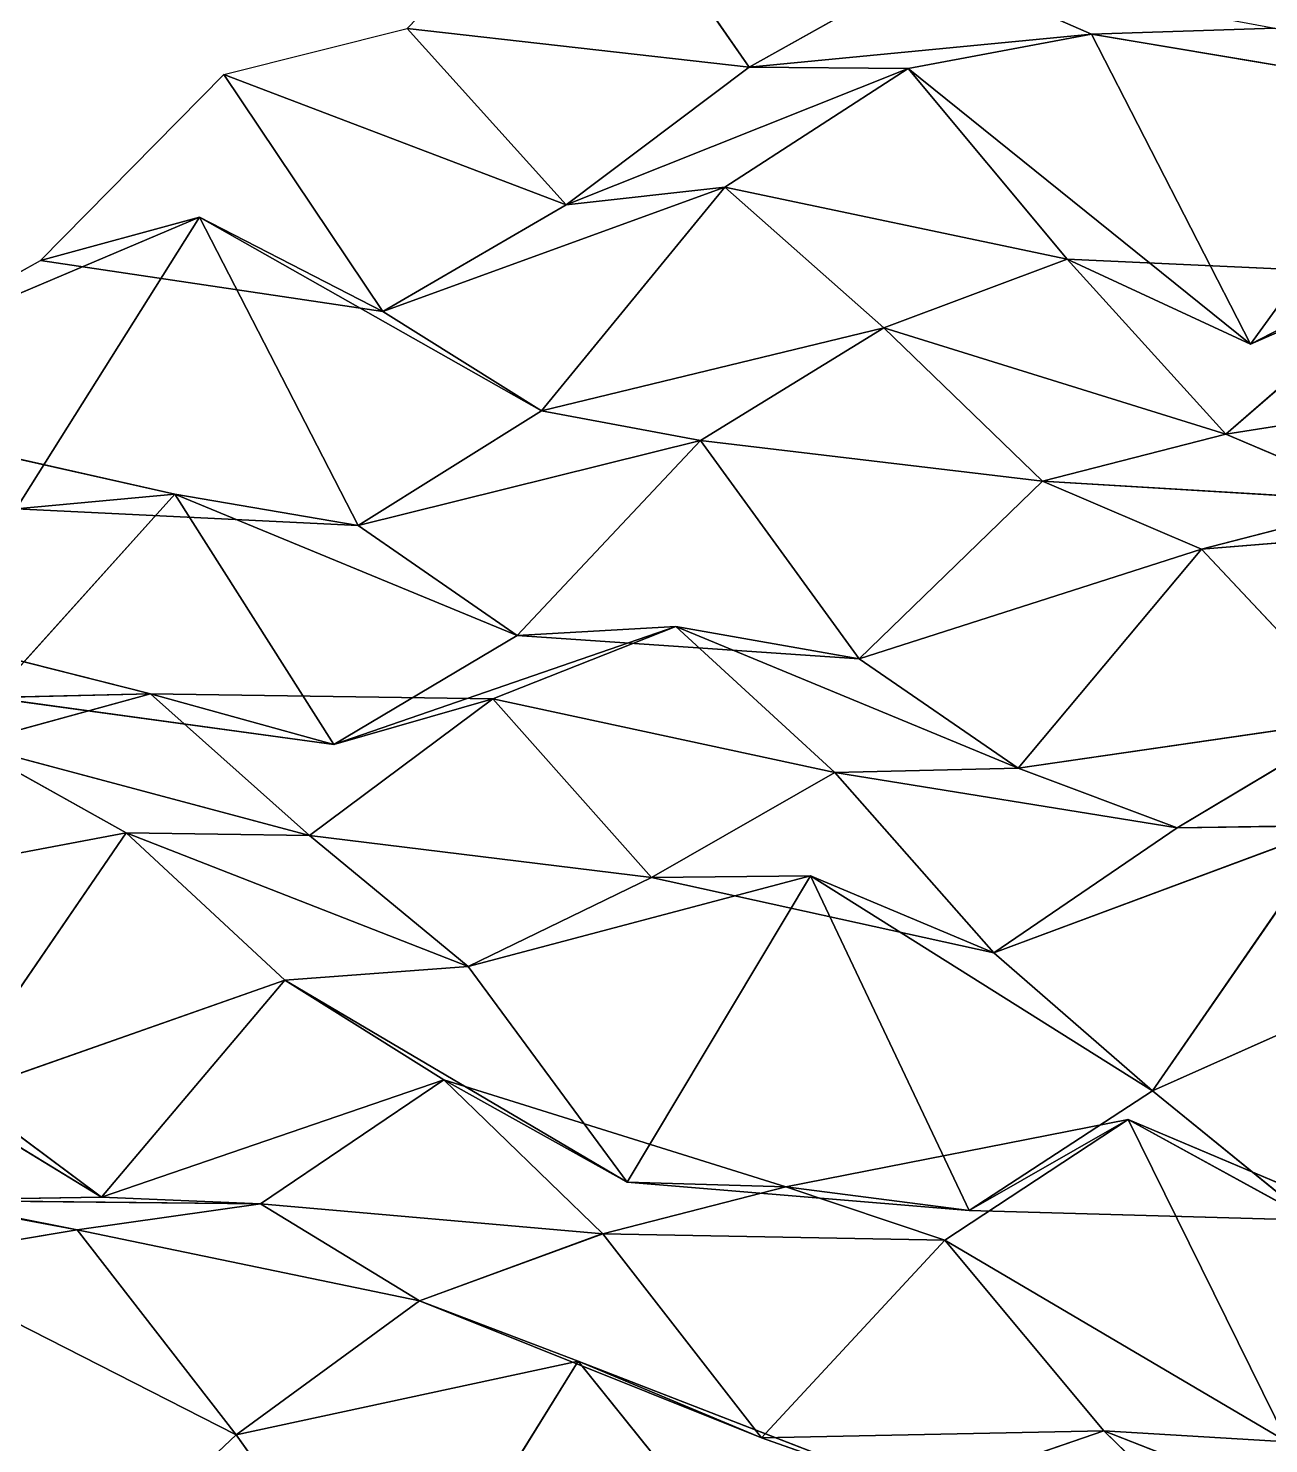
# Model space of a CAD drawing. Header units: metres. Extents: x -3703 to 431, y -1555 to 134.
# Drawn here: x -1798.7 to -1707.9, y -778.8 to -675.2 of the extents above; entities that cross this region are included whole.
import ezdxf

# ---------------------------------------------------------------- set-up
doc = ezdxf.new("R2010")
doc.units = ezdxf.units.M

msp = doc.modelspace()

# ---------------------------------------------------------------- linework, layer by layer
for p, q in [((-1770.966, -675.1953, -3936.6794), (-1757.5496, -661.35486, -3912.2788)), ((-1757.5496, -661.35486, -3912.2788), (-1745.922, -678.02795, -3948.8772)), ((-1745.922, -678.02795, -3948.8772), (-1757.5496, -661.35486, -3912.2788)), ((-1732.5056, -670.51636, -3923.0615), (-1745.922, -678.02795, -3948.8772)), ((-1745.922, -678.02795, -3948.8772), (-1732.5056, -670.51636, -3923.0615)), ((-1732.5056, -670.51636, -3923.0615), (-1720.878, -675.6282, -3962.245)), ((-1720.878, -675.6282, -3962.245), (-1732.5056, -670.51636, -3923.0615)), ((-1784.3823, -678.5647, -3963.4216), (-1770.966, -675.1953, -3936.6794)), ((-1745.922, -678.02795, -3948.8772), (-1770.966, -675.1953, -3936.6794)), ((-1770.966, -675.1953, -3936.6794), (-1759.3384, -688.1061, -3974.1194)), ((-1759.3384, -688.1061, -3974.1194), (-1770.966, -675.1953, -3936.6794)), ((-1770.966, -675.1953, -3936.6794), (-1745.922, -678.02795, -3948.8772)), ((-1707.4617, -675.1869, -3934.8484), (-1720.878, -675.6282, -3962.245)), ((-1720.878, -675.6282, -3962.245), (-1707.4617, -675.1869, -3934.8484)), ((-1720.878, -675.6282, -3962.245), (-1745.922, -678.02795, -3948.8772)), ((-1745.922, -678.02795, -3948.8772), (-1720.878, -675.6282, -3962.245)), ((-1720.878, -675.6282, -3962.245), (-1734.2944, -678.14294, -3989.1782)), ((-1734.2944, -678.14294, -3989.1782), (-1720.878, -675.6282, -3962.245)), ((-1695.8341, -679.818, -3974.1394), (-1720.878, -675.6282, -3962.245)), ((-1720.878, -675.6282, -3962.245), (-1709.2505, -698.30566, -3997.501)), ((-1709.2505, -698.30566, -3997.501), (-1720.878, -675.6282, -3962.245)), ((-1720.878, -675.6282, -3962.245), (-1695.8341, -679.818, -3974.1394)), ((-1745.922, -678.02795, -3948.8772), (-1759.3384, -688.1061, -3974.1194)), ((-1759.3384, -688.1061, -3974.1194), (-1745.922, -678.02795, -3948.8772)), ((-1734.2944, -678.14294, -3989.1782), (-1759.3384, -688.1061, -3974.1194)), ((-1759.3384, -688.1061, -3974.1194), (-1734.2944, -678.14294, -3989.1782)), ((-1734.2944, -678.14294, -3989.1782), (-1747.7108, -686.8115, -4014.7354)), ((-1747.7108, -686.8115, -4014.7354), (-1734.2944, -678.14294, -3989.1782)), ((-1745.922, -678.02795, -3948.8772), (-1734.2944, -678.14294, -3989.1782)), ((-1734.2944, -678.14294, -3989.1782), (-1745.922, -678.02795, -3948.8772)), ((-1709.2505, -698.30566, -3997.501), (-1734.2944, -678.14294, -3989.1782)), ((-1734.2944, -678.14294, -3989.1782), (-1722.6669, -692.09436, -4026.3853)), ((-1722.6669, -692.09436, -4026.3853), (-1734.2944, -678.14294, -3989.1782)), ((-1734.2944, -678.14294, -3989.1782), (-1709.2505, -698.30566, -3997.501)), ((-1797.7987, -692.18384, -3987.8716), (-1784.3823, -678.5647, -3963.4216)), ((-1759.3384, -688.1061, -3974.1194), (-1784.3823, -678.5647, -3963.4216)), ((-1784.3823, -678.5647, -3963.4216), (-1772.7548, -695.9065, -3999.8704)), ((-1772.7548, -695.9065, -3999.8704), (-1784.3823, -678.5647, -3963.4216)), ((-1784.3823, -678.5647, -3963.4216), (-1759.3384, -688.1061, -3974.1194)), ((-1695.8341, -679.818, -3974.1394), (-1709.2505, -698.30566, -3997.501)), ((-1709.2505, -698.30566, -3997.501), (-1695.8341, -679.818, -3974.1394)), ((-1684.2064, -685.40845, -4013.216), (-1709.2505, -698.30566, -3997.501)), ((-1709.2505, -698.30566, -3997.501), (-1684.2064, -685.40845, -4013.216)), ((-1747.7108, -686.8115, -4014.7354), (-1772.7548, -695.9065, -3999.8704)), ((-1772.7548, -695.9065, -3999.8704), (-1747.7108, -686.8115, -4014.7354)), ((-1747.7108, -686.8115, -4014.7354), (-1761.1272, -703.1925, -4038.5676)), ((-1761.1272, -703.1925, -4038.5676), (-1747.7108, -686.8115, -4014.7354)), ((-1759.3384, -688.1061, -3974.1194), (-1747.7108, -686.8115, -4014.7354)), ((-1747.7108, -686.8115, -4014.7354), (-1759.3384, -688.1061, -3974.1194)), ((-1722.6669, -692.09436, -4026.3853), (-1747.7108, -686.8115, -4014.7354)), ((-1747.7108, -686.8115, -4014.7354), (-1736.0833, -697.1138, -4052.7583)), ((-1736.0833, -697.1138, -4052.7583), (-1747.7108, -686.8115, -4014.7354)), ((-1747.7108, -686.8115, -4014.7354), (-1722.6669, -692.09436, -4026.3853)), ((-1759.3384, -688.1061, -3974.1194), (-1772.7548, -695.9065, -3999.8704)), ((-1772.7548, -695.9065, -3999.8704), (-1759.3384, -688.1061, -3974.1194)), ((-1786.1711, -689.0189, -4028.9058), (-1811.2151, -699.6251, -4013.703)), ((-1811.2151, -699.6251, -4013.703), (-1786.1711, -689.0189, -4028.9058)), ((-1786.1711, -689.0189, -4028.9058), (-1799.5876, -710.348, -4051.632)), ((-1799.5876, -710.348, -4051.632), (-1786.1711, -689.0189, -4028.9058)), ((-1797.7987, -692.18384, -3987.8716), (-1786.1711, -689.0189, -4028.9058)), ((-1786.1711, -689.0189, -4028.9058), (-1797.7987, -692.18384, -3987.8716)), ((-1772.7548, -695.9065, -3999.8704), (-1786.1711, -689.0189, -4028.9058)), ((-1761.1272, -703.1925, -4038.5676), (-1786.1711, -689.0189, -4028.9058)), ((-1786.1711, -689.0189, -4028.9058), (-1772.7548, -695.9065, -3999.8704)), ((-1786.1711, -689.0189, -4028.9058), (-1774.5437, -711.5731, -4064.1895)), ((-1774.5437, -711.5731, -4064.1895), (-1786.1711, -689.0189, -4028.9058)), ((-1786.1711, -689.0189, -4028.9058), (-1761.1272, -703.1925, -4038.5676)), ((-1811.2151, -699.6251, -4013.703), (-1797.7987, -692.18384, -3987.8716)), ((-1772.7548, -695.9065, -3999.8704), (-1797.7987, -692.18384, -3987.8716)), ((-1797.7987, -692.18384, -3987.8716), (-1772.7548, -695.9065, -3999.8704)), ((-1722.6669, -692.09436, -4026.3853), (-1736.0833, -697.1138, -4052.7583)), ((-1736.0833, -697.1138, -4052.7583), (-1722.6669, -692.09436, -4026.3853)), ((-1709.2505, -698.30566, -3997.501), (-1722.6669, -692.09436, -4026.3853)), ((-1697.6228, -693.2207, -4038.9646), (-1722.6669, -692.09436, -4026.3853)), ((-1722.6669, -692.09436, -4026.3853), (-1709.2505, -698.30566, -3997.501)), ((-1722.6669, -692.09436, -4026.3853), (-1711.0392, -704.8944, -4063.8496)), ((-1711.0392, -704.8944, -4063.8496), (-1722.6669, -692.09436, -4026.3853)), ((-1722.6669, -692.09436, -4026.3853), (-1697.6228, -693.2207, -4038.9646)), ((-1697.6228, -693.2207, -4038.9646), (-1711.0392, -704.8944, -4063.8496)), ((-1711.0392, -704.8944, -4063.8496), (-1697.6228, -693.2207, -4038.9646)), ((-1709.2505, -698.30566, -3997.501), (-1697.6228, -693.2207, -4038.9646)), ((-1697.6228, -693.2207, -4038.9646), (-1709.2505, -698.30566, -3997.501)), ((-1772.7548, -695.9065, -3999.8704), (-1761.1272, -703.1925, -4038.5676)), ((-1761.1272, -703.1925, -4038.5676), (-1772.7548, -695.9065, -3999.8704)), ((-1736.0833, -697.1138, -4052.7583), (-1761.1272, -703.1925, -4038.5676)), ((-1761.1272, -703.1925, -4038.5676), (-1736.0833, -697.1138, -4052.7583)), ((-1736.0833, -697.1138, -4052.7583), (-1749.4998, -705.35315, -4078.4114)), ((-1749.4998, -705.35315, -4078.4114), (-1736.0833, -697.1138, -4052.7583)), ((-1711.0392, -704.8944, -4063.8496), (-1736.0833, -697.1138, -4052.7583)), ((-1736.0833, -697.1138, -4052.7583), (-1724.4557, -708.3218, -4090.5789)), ((-1724.4557, -708.3218, -4090.5789), (-1736.0833, -697.1138, -4052.7583)), ((-1736.0833, -697.1138, -4052.7583), (-1711.0392, -704.8944, -4063.8496)), ((-1685.9952, -700.94165, -4077.5647), (-1711.0392, -704.8944, -4063.8496)), ((-1711.0392, -704.8944, -4063.8496), (-1685.9952, -700.94165, -4077.5647)), ((-1761.1272, -703.1925, -4038.5676), (-1774.5437, -711.5731, -4064.1895)), ((-1774.5437, -711.5731, -4064.1895), (-1761.1272, -703.1925, -4038.5676)), ((-1761.1272, -703.1925, -4038.5676), (-1749.4998, -705.35315, -4078.4114)), ((-1749.4998, -705.35315, -4078.4114), (-1761.1272, -703.1925, -4038.5676)), ((-1787.9601, -709.2782, -4092.198), (-1813.004, -703.65967, -4080.623)), ((-1813.004, -703.65967, -4080.623), (-1787.9601, -709.2782, -4092.198)), ((-1711.0392, -704.8944, -4063.8496), (-1724.4557, -708.3218, -4090.5789)), ((-1724.4557, -708.3218, -4090.5789), (-1711.0392, -704.8944, -4063.8496)), ((-1711.0392, -704.8944, -4063.8496), (-1699.4117, -709.8346, -4103.072)), ((-1699.4117, -709.8346, -4103.072), (-1711.0392, -704.8944, -4063.8496)), ((-1749.4998, -705.35315, -4078.4114), (-1774.5437, -711.5731, -4064.1895)), ((-1774.5437, -711.5731, -4064.1895), (-1749.4998, -705.35315, -4078.4114)), ((-1749.4998, -705.35315, -4078.4114), (-1762.9161, -719.6105, -4102.7188)), ((-1762.9161, -719.6105, -4102.7188), (-1749.4998, -705.35315, -4078.4114)), ((-1724.4557, -708.3218, -4090.5789), (-1749.4998, -705.35315, -4078.4114)), ((-1749.4998, -705.35315, -4078.4114), (-1737.8721, -721.3235, -4115.167)), ((-1737.8721, -721.3235, -4115.167), (-1749.4998, -705.35315, -4078.4114)), ((-1749.4998, -705.35315, -4078.4114), (-1724.4557, -708.3218, -4090.5789)), ((-1724.4557, -708.3218, -4090.5789), (-1737.8721, -721.3235, -4115.167)), ((-1737.8721, -721.3235, -4115.167), (-1724.4557, -708.3218, -4090.5789)), ((-1699.4117, -709.8346, -4103.072), (-1724.4557, -708.3218, -4090.5789)), ((-1724.4557, -708.3218, -4090.5789), (-1712.8281, -713.30396, -4129.791)), ((-1712.8281, -713.30396, -4129.791), (-1724.4557, -708.3218, -4090.5789)), ((-1724.4557, -708.3218, -4090.5789), (-1699.4117, -709.8346, -4103.072)), ((-1787.9601, -709.2782, -4092.198), (-1801.3765, -724.1682, -4116.364)), ((-1801.3765, -724.1682, -4116.364), (-1787.9601, -709.2782, -4092.198)), ((-1799.5876, -710.348, -4051.632), (-1787.9601, -709.2782, -4092.198)), ((-1787.9601, -709.2782, -4092.198), (-1799.5876, -710.348, -4051.632)), ((-1774.5437, -711.5731, -4064.1895), (-1787.9601, -709.2782, -4092.198)), ((-1762.9161, -719.6105, -4102.7188), (-1787.9601, -709.2782, -4092.198)), ((-1787.9601, -709.2782, -4092.198), (-1774.5437, -711.5731, -4064.1895)), ((-1787.9601, -709.2782, -4092.198), (-1776.3325, -727.60034, -4128.4277)), ((-1776.3325, -727.60034, -4128.4277), (-1787.9601, -709.2782, -4092.198)), ((-1787.9601, -709.2782, -4092.198), (-1762.9161, -719.6105, -4102.7188)), ((-1774.5437, -711.5731, -4064.1895), (-1799.5876, -710.348, -4051.632)), ((-1799.5876, -710.348, -4051.632), (-1774.5437, -711.5731, -4064.1895)), ((-1699.4117, -709.8346, -4103.072), (-1712.8281, -713.30396, -4129.791)), ((-1712.8281, -713.30396, -4129.791), (-1699.4117, -709.8346, -4103.072)), ((-1687.7842, -711.2667, -4143.078), (-1712.8281, -713.30396, -4129.791)), ((-1712.8281, -713.30396, -4129.791), (-1687.7842, -711.2667, -4143.078)), ((-1774.5437, -711.5731, -4064.1895), (-1762.9161, -719.6105, -4102.7188)), ((-1762.9161, -719.6105, -4102.7188), (-1774.5437, -711.5731, -4064.1895)), ((-1712.8281, -713.30396, -4129.791), (-1737.8721, -721.3235, -4115.167)), ((-1737.8721, -721.3235, -4115.167), (-1712.8281, -713.30396, -4129.791)), ((-1712.8281, -713.30396, -4129.791), (-1726.2445, -729.33655, -4153.7017)), ((-1726.2445, -729.33655, -4153.7017), (-1712.8281, -713.30396, -4129.791)), ((-1712.8281, -713.30396, -4129.791), (-1701.2006, -725.6892, -4167.3486)), ((-1701.2006, -725.6892, -4167.3486), (-1712.8281, -713.30396, -4129.791)), ((-1789.7489, -723.88745, -4156.753), (-1814.7928, -717.54553, -4145.34)), ((-1814.7928, -717.54553, -4145.34), (-1789.7489, -723.88745, -4156.753)), ((-1751.2885, -718.9591, -4143.191), (-1776.3325, -727.60034, -4128.4277)), ((-1776.3325, -727.60034, -4128.4277), (-1751.2885, -718.9591, -4143.191)), ((-1762.9161, -719.6105, -4102.7188), (-1776.3325, -727.60034, -4128.4277)), ((-1776.3325, -727.60034, -4128.4277), (-1762.9161, -719.6105, -4102.7188)), ((-1751.2885, -718.9591, -4143.191), (-1764.7048, -724.25073, -4169.503)), ((-1764.7048, -724.25073, -4169.503), (-1751.2885, -718.9591, -4143.191)), ((-1762.9161, -719.6105, -4102.7188), (-1751.2885, -718.9591, -4143.191)), ((-1751.2885, -718.9591, -4143.191), (-1762.9161, -719.6105, -4102.7188)), ((-1737.8721, -721.3235, -4115.167), (-1762.9161, -719.6105, -4102.7188)), ((-1762.9161, -719.6105, -4102.7188), (-1737.8721, -721.3235, -4115.167)), ((-1737.8721, -721.3235, -4115.167), (-1751.2885, -718.9591, -4143.191)), ((-1726.2445, -729.33655, -4153.7017), (-1751.2885, -718.9591, -4143.191)), ((-1751.2885, -718.9591, -4143.191), (-1737.8721, -721.3235, -4115.167)), ((-1751.2885, -718.9591, -4143.191), (-1739.6609, -729.63403, -4181.1304)), ((-1739.6609, -729.63403, -4181.1304), (-1751.2885, -718.9591, -4143.191)), ((-1751.2885, -718.9591, -4143.191), (-1726.2445, -729.33655, -4153.7017)), ((-1737.8721, -721.3235, -4115.167), (-1726.2445, -729.33655, -4153.7017)), ((-1726.2445, -729.33655, -4153.7017), (-1737.8721, -721.3235, -4115.167)), ((-1789.7489, -723.88745, -4156.753), (-1803.1653, -727.57385, -4183.4243)), ((-1803.1653, -727.57385, -4183.4243), (-1789.7489, -723.88745, -4156.753)), ((-1801.3765, -724.1682, -4116.364), (-1789.7489, -723.88745, -4156.753)), ((-1789.7489, -723.88745, -4156.753), (-1801.3765, -724.1682, -4116.364)), ((-1776.3325, -727.60034, -4128.4277), (-1789.7489, -723.88745, -4156.753)), ((-1764.7048, -724.25073, -4169.503), (-1789.7489, -723.88745, -4156.753)), ((-1789.7489, -723.88745, -4156.753), (-1776.3325, -727.60034, -4128.4277)), ((-1789.7489, -723.88745, -4156.753), (-1778.1212, -734.2511, -4194.7627)), ((-1778.1212, -734.2511, -4194.7627), (-1789.7489, -723.88745, -4156.753)), ((-1789.7489, -723.88745, -4156.753), (-1764.7048, -724.25073, -4169.503)), ((-1776.3325, -727.60034, -4128.4277), (-1801.3765, -724.1682, -4116.364)), ((-1801.3765, -724.1682, -4116.364), (-1776.3325, -727.60034, -4128.4277)), ((-1764.7048, -724.25073, -4169.503), (-1778.1212, -734.2511, -4194.7627)), ((-1778.1212, -734.2511, -4194.7627), (-1764.7048, -724.25073, -4169.503)), ((-1776.3325, -727.60034, -4128.4277), (-1764.7048, -724.25073, -4169.503)), ((-1764.7048, -724.25073, -4169.503), (-1776.3325, -727.60034, -4128.4277)), ((-1739.6609, -729.63403, -4181.1304), (-1764.7048, -724.25073, -4169.503)), ((-1764.7048, -724.25073, -4169.503), (-1753.0773, -737.3252, -4206.9062)), ((-1753.0773, -737.3252, -4206.9062), (-1764.7048, -724.25073, -4169.503)), ((-1764.7048, -724.25073, -4169.503), (-1739.6609, -729.63403, -4181.1304)), ((-1701.2006, -725.6892, -4167.3486), (-1726.2445, -729.33655, -4153.7017)), ((-1726.2445, -729.33655, -4153.7017), (-1701.2006, -725.6892, -4167.3486)), ((-1701.2006, -725.6892, -4167.3486), (-1714.617, -733.6825, -4193.0566)), ((-1714.617, -733.6825, -4193.0566), (-1701.2006, -725.6892, -4167.3486)), ((-1778.1212, -734.2511, -4194.7627), (-1803.1653, -727.57385, -4183.4243)), ((-1803.1653, -727.57385, -4183.4243), (-1791.5377, -734.0469, -4222.3037)), ((-1791.5377, -734.0469, -4222.3037), (-1803.1653, -727.57385, -4183.4243)), ((-1803.1653, -727.57385, -4183.4243), (-1778.1212, -734.2511, -4194.7627)), ((-1739.6609, -729.63403, -4181.1304), (-1753.0773, -737.3252, -4206.9062)), ((-1753.0773, -737.3252, -4206.9062), (-1739.6609, -729.63403, -4181.1304)), ((-1726.2445, -729.33655, -4153.7017), (-1739.6609, -729.63403, -4181.1304)), ((-1739.6609, -729.63403, -4181.1304), (-1726.2445, -729.33655, -4153.7017)), ((-1714.617, -733.6825, -4193.0566), (-1739.6609, -729.63403, -4181.1304)), ((-1739.6609, -729.63403, -4181.1304), (-1728.0333, -742.8463, -4218.503)), ((-1728.0333, -742.8463, -4218.503), (-1739.6609, -729.63403, -4181.1304)), ((-1739.6609, -729.63403, -4181.1304), (-1714.617, -733.6825, -4193.0566)), ((-1726.2445, -729.33655, -4153.7017), (-1714.617, -733.6825, -4193.0566)), ((-1714.617, -733.6825, -4193.0566), (-1726.2445, -729.33655, -4153.7017)), ((-1791.5377, -734.0469, -4222.3037), (-1816.5818, -738.7864, -4208.4126)), ((-1816.5818, -738.7864, -4208.4126), (-1791.5377, -734.0469, -4222.3037)), ((-1791.5377, -734.0469, -4222.3037), (-1804.9541, -753.63745, -4245.4185)), ((-1804.9541, -753.63745, -4245.4185), (-1791.5377, -734.0469, -4222.3037)), ((-1778.1212, -734.2511, -4194.7627), (-1791.5377, -734.0469, -4222.3037)), ((-1766.4938, -743.84607, -4232.944), (-1791.5377, -734.0469, -4222.3037)), ((-1791.5377, -734.0469, -4222.3037), (-1778.1212, -734.2511, -4194.7627)), ((-1791.5377, -734.0469, -4222.3037), (-1779.9102, -744.84595, -4260.216)), ((-1779.9102, -744.84595, -4260.216), (-1791.5377, -734.0469, -4222.3037)), ((-1791.5377, -734.0469, -4222.3037), (-1766.4938, -743.84607, -4232.944)), ((-1753.0773, -737.3252, -4206.9062), (-1778.1212, -734.2511, -4194.7627)), ((-1778.1212, -734.2511, -4194.7627), (-1766.4938, -743.84607, -4232.944)), ((-1766.4938, -743.84607, -4232.944), (-1778.1212, -734.2511, -4194.7627)), ((-1778.1212, -734.2511, -4194.7627), (-1753.0773, -737.3252, -4206.9062)), ((-1702.9894, -733.5265, -4233.4185), (-1728.0333, -742.8463, -4218.503)), ((-1728.0333, -742.8463, -4218.503), (-1702.9894, -733.5265, -4233.4185)), ((-1714.617, -733.6825, -4193.0566), (-1728.0333, -742.8463, -4218.503)), ((-1728.0333, -742.8463, -4218.503), (-1714.617, -733.6825, -4193.0566)), ((-1702.9894, -733.5265, -4233.4185), (-1716.4059, -752.93713, -4256.573)), ((-1716.4059, -752.93713, -4256.573), (-1702.9894, -733.5265, -4233.4185)), ((-1689.573, -733.31006, -4205.971), (-1714.617, -733.6825, -4193.0566)), ((-1714.617, -733.6825, -4193.0566), (-1689.573, -733.31006, -4205.971)), ((-1714.617, -733.6825, -4193.0566), (-1702.9894, -733.5265, -4233.4185)), ((-1702.9894, -733.5265, -4233.4185), (-1714.617, -733.6825, -4193.0566)), ((-1741.4498, -737.2009, -4247.2607), (-1766.4938, -743.84607, -4232.944)), ((-1766.4938, -743.84607, -4232.944), (-1741.4498, -737.2009, -4247.2607)), ((-1753.0773, -737.3252, -4206.9062), (-1766.4938, -743.84607, -4232.944)), ((-1766.4938, -743.84607, -4232.944), (-1753.0773, -737.3252, -4206.9062)), ((-1741.4498, -737.2009, -4247.2607), (-1754.8662, -759.6135, -4269.7446)), ((-1754.8662, -759.6135, -4269.7446), (-1741.4498, -737.2009, -4247.2607)), ((-1753.0773, -737.3252, -4206.9062), (-1741.4498, -737.2009, -4247.2607)), ((-1741.4498, -737.2009, -4247.2607), (-1753.0773, -737.3252, -4206.9062)), ((-1728.0333, -742.8463, -4218.503), (-1753.0773, -737.3252, -4206.9062)), ((-1753.0773, -737.3252, -4206.9062), (-1728.0333, -742.8463, -4218.503)), ((-1728.0333, -742.8463, -4218.503), (-1741.4498, -737.2009, -4247.2607)), ((-1716.4059, -752.93713, -4256.573), (-1741.4498, -737.2009, -4247.2607)), ((-1741.4498, -737.2009, -4247.2607), (-1728.0333, -742.8463, -4218.503)), ((-1741.4498, -737.2009, -4247.2607), (-1729.8223, -761.68274, -4282.1133)), ((-1729.8223, -761.68274, -4282.1133), (-1741.4498, -737.2009, -4247.2607)), ((-1741.4498, -737.2009, -4247.2607), (-1716.4059, -752.93713, -4256.573)), ((-1793.3265, -760.7073, -4284.164), (-1818.3705, -742.0873, -4275.4966)), ((-1818.3705, -742.0873, -4275.4966), (-1793.3265, -760.7073, -4284.164)), ((-1691.3619, -741.77515, -4271.9004), (-1716.4059, -752.93713, -4256.573)), ((-1716.4059, -752.93713, -4256.573), (-1691.3619, -741.77515, -4271.9004)), ((-1728.0333, -742.8463, -4218.503), (-1716.4059, -752.93713, -4256.573)), ((-1716.4059, -752.93713, -4256.573), (-1728.0333, -742.8463, -4218.503)), ((-1766.4938, -743.84607, -4232.944), (-1779.9102, -744.84595, -4260.216)), ((-1779.9102, -744.84595, -4260.216), (-1766.4938, -743.84607, -4232.944)), ((-1766.4938, -743.84607, -4232.944), (-1754.8662, -759.6135, -4269.7446)), ((-1754.8662, -759.6135, -4269.7446), (-1766.4938, -743.84607, -4232.944)), ((-1779.9102, -744.84595, -4260.216), (-1804.9541, -753.63745, -4245.4185)), ((-1804.9541, -753.63745, -4245.4185), (-1779.9102, -744.84595, -4260.216)), ((-1779.9102, -744.84595, -4260.216), (-1793.3265, -760.7073, -4284.164)), ((-1793.3265, -760.7073, -4284.164), (-1779.9102, -744.84595, -4260.216)), ((-1754.8662, -759.6135, -4269.7446), (-1779.9102, -744.84595, -4260.216)), ((-1779.9102, -744.84595, -4260.216), (-1768.2826, -752.135, -4298.912)), ((-1768.2826, -752.135, -4298.912), (-1779.9102, -744.84595, -4260.216)), ((-1779.9102, -744.84595, -4260.216), (-1754.8662, -759.6135, -4269.7446)), ((-1768.2826, -752.135, -4298.912), (-1793.3265, -760.7073, -4284.164)), ((-1793.3265, -760.7073, -4284.164), (-1768.2826, -752.135, -4298.912)), ((-1768.2826, -752.135, -4298.912), (-1781.699, -761.21216, -4324.3784)), ((-1781.699, -761.21216, -4324.3784), (-1768.2826, -752.135, -4298.912)), ((-1754.8662, -759.6135, -4269.7446), (-1768.2826, -752.135, -4298.912)), ((-1743.2386, -759.9668, -4309.992), (-1768.2826, -752.135, -4298.912)), ((-1768.2826, -752.135, -4298.912), (-1754.8662, -759.6135, -4269.7446)), ((-1768.2826, -752.135, -4298.912), (-1756.655, -763.3883, -4336.7227)), ((-1756.655, -763.3883, -4336.7227), (-1768.2826, -752.135, -4298.912)), ((-1768.2826, -752.135, -4298.912), (-1743.2386, -759.9668, -4309.992)), ((-1804.9541, -753.63745, -4245.4185), (-1793.3265, -760.7073, -4284.164)), ((-1793.3265, -760.7073, -4284.164), (-1804.9541, -753.63745, -4245.4185)), ((-1716.4059, -752.93713, -4256.573), (-1729.8223, -761.68274, -4282.1133)), ((-1729.8223, -761.68274, -4282.1133), (-1716.4059, -752.93713, -4256.573)), ((-1716.4059, -752.93713, -4256.573), (-1704.7783, -762.3888, -4294.7866)), ((-1704.7783, -762.3888, -4294.7866), (-1716.4059, -752.93713, -4256.573)), ((-1718.1947, -755.0465, -4323.924), (-1743.2386, -759.9668, -4309.992)), ((-1743.2386, -759.9668, -4309.992), (-1718.1947, -755.0465, -4323.924)), ((-1718.1947, -755.0465, -4323.924), (-1731.6111, -763.86536, -4349.4473)), ((-1731.6111, -763.86536, -4349.4473), (-1718.1947, -755.0465, -4323.924)), ((-1729.8223, -761.68274, -4282.1133), (-1718.1947, -755.0465, -4323.924)), ((-1718.1947, -755.0465, -4323.924), (-1729.8223, -761.68274, -4282.1133)), ((-1704.7783, -762.3888, -4294.7866), (-1718.1947, -755.0465, -4323.924)), ((-1693.1508, -765.6221, -4334.39), (-1718.1947, -755.0465, -4323.924)), ((-1718.1947, -755.0465, -4323.924), (-1704.7783, -762.3888, -4294.7866)), ((-1718.1947, -755.0465, -4323.924), (-1706.5671, -778.6272, -4358.9775)), ((-1706.5671, -778.6272, -4358.9775), (-1718.1947, -755.0465, -4323.924)), ((-1718.1947, -755.0465, -4323.924), (-1693.1508, -765.6221, -4334.39)), ((-1795.1155, -763.1172, -4351.4478), (-1820.1594, -758.1256, -4339.7324)), ((-1820.1594, -758.1256, -4339.7324), (-1795.1155, -763.1172, -4351.4478)), ((-1743.2386, -759.9668, -4309.992), (-1756.655, -763.3883, -4336.7227)), ((-1756.655, -763.3883, -4336.7227), (-1743.2386, -759.9668, -4309.992)), ((-1729.8223, -761.68274, -4282.1133), (-1754.8662, -759.6135, -4269.7446)), ((-1754.8662, -759.6135, -4269.7446), (-1743.2386, -759.9668, -4309.992)), ((-1743.2386, -759.9668, -4309.992), (-1754.8662, -759.6135, -4269.7446)), ((-1754.8662, -759.6135, -4269.7446), (-1729.8223, -761.68274, -4282.1133)), ((-1729.8223, -761.68274, -4282.1133), (-1743.2386, -759.9668, -4309.992)), ((-1743.2386, -759.9668, -4309.992), (-1729.8223, -761.68274, -4282.1133)), ((-1743.2386, -759.9668, -4309.992), (-1731.6111, -763.86536, -4349.4473)), ((-1731.6111, -763.86536, -4349.4473), (-1743.2386, -759.9668, -4309.992)), ((-1793.3265, -760.7073, -4284.164), (-1806.7429, -760.93555, -4311.609)), ((-1806.7429, -760.93555, -4311.609), (-1793.3265, -760.7073, -4284.164)), ((-1781.699, -761.21216, -4324.3784), (-1806.7429, -760.93555, -4311.609)), ((-1806.7429, -760.93555, -4311.609), (-1795.1155, -763.1172, -4351.4478)), ((-1795.1155, -763.1172, -4351.4478), (-1806.7429, -760.93555, -4311.609)), ((-1806.7429, -760.93555, -4311.609), (-1781.699, -761.21216, -4324.3784)), ((-1793.3265, -760.7073, -4284.164), (-1781.699, -761.21216, -4324.3784)), ((-1781.699, -761.21216, -4324.3784), (-1793.3265, -760.7073, -4284.164)), ((-1781.699, -761.21216, -4324.3784), (-1795.1155, -763.1172, -4351.4478)), ((-1795.1155, -763.1172, -4351.4478), (-1781.699, -761.21216, -4324.3784)), ((-1756.655, -763.3883, -4336.7227), (-1781.699, -761.21216, -4324.3784)), ((-1781.699, -761.21216, -4324.3784), (-1770.0715, -768.30383, -4363.119)), ((-1770.0715, -768.30383, -4363.119), (-1781.699, -761.21216, -4324.3784)), ((-1781.699, -761.21216, -4324.3784), (-1756.655, -763.3883, -4336.7227)), ((-1704.7783, -762.3888, -4294.7866), (-1729.8223, -761.68274, -4282.1133)), ((-1729.8223, -761.68274, -4282.1133), (-1704.7783, -762.3888, -4294.7866)), ((-1795.1155, -763.1172, -4351.4478), (-1808.5317, -765.35315, -4378.443)), ((-1808.5317, -765.35315, -4378.443), (-1795.1155, -763.1172, -4351.4478)), ((-1770.0715, -768.30383, -4363.119), (-1795.1155, -763.1172, -4351.4478)), ((-1795.1155, -763.1172, -4351.4478), (-1783.4878, -778.1094, -4388.422)), ((-1783.4878, -778.1094, -4388.422), (-1795.1155, -763.1172, -4351.4478)), ((-1795.1155, -763.1172, -4351.4478), (-1770.0715, -768.30383, -4363.119)), ((-1756.655, -763.3883, -4336.7227), (-1770.0715, -768.30383, -4363.119)), ((-1770.0715, -768.30383, -4363.119), (-1756.655, -763.3883, -4336.7227)), ((-1731.6111, -763.86536, -4349.4473), (-1756.655, -763.3883, -4336.7227)), ((-1756.655, -763.3883, -4336.7227), (-1745.0276, -778.33435, -4373.7075)), ((-1745.0276, -778.33435, -4373.7075), (-1756.655, -763.3883, -4336.7227)), ((-1756.655, -763.3883, -4336.7227), (-1731.6111, -763.86536, -4349.4473)), ((-1731.6111, -763.86536, -4349.4473), (-1745.0276, -778.33435, -4373.7075)), ((-1745.0276, -778.33435, -4373.7075), (-1731.6111, -763.86536, -4349.4473)), ((-1706.5671, -778.6272, -4358.9775), (-1731.6111, -763.86536, -4349.4473)), ((-1731.6111, -763.86536, -4349.4473), (-1719.9836, -777.82385, -4386.653)), ((-1719.9836, -777.82385, -4386.653), (-1731.6111, -763.86536, -4349.4473)), ((-1731.6111, -763.86536, -4349.4473), (-1706.5671, -778.6272, -4358.9775)), ((-1783.4878, -778.1094, -4388.422), (-1808.5317, -765.35315, -4378.443)), ((-1808.5317, -765.35315, -4378.443), (-1783.4878, -778.1094, -4388.422)), ((-1770.0715, -768.30383, -4363.119), (-1783.4878, -778.1094, -4388.422)), ((-1783.4878, -778.1094, -4388.422), (-1770.0715, -768.30383, -4363.119)), ((-1745.0276, -778.33435, -4373.7075), (-1770.0715, -768.30383, -4363.119)), ((-1770.0715, -768.30383, -4363.119), (-1758.4438, -772.7156, -4402.459)), ((-1758.4438, -772.7156, -4402.459), (-1770.0715, -768.30383, -4363.119)), ((-1770.0715, -768.30383, -4363.119), (-1745.0276, -778.33435, -4373.7075)), ((-1758.4438, -772.7156, -4402.459), (-1783.4878, -778.1094, -4388.422)), ((-1783.4878, -778.1094, -4388.422), (-1758.4438, -772.7156, -4402.459)), ((-1758.4438, -772.7156, -4402.459), (-1771.8604, -794.3236, -4425.123)), ((-1771.8604, -794.3236, -4425.123), (-1758.4438, -772.7156, -4402.459)), ((-1745.0276, -778.33435, -4373.7075), (-1758.4438, -772.7156, -4402.459)), ((-1733.3999, -782.41736, -4413.1206), (-1758.4438, -772.7156, -4402.459)), ((-1758.4438, -772.7156, -4402.459), (-1745.0276, -778.33435, -4373.7075)), ((-1758.4438, -772.7156, -4402.459), (-1746.8164, -787.1897, -4439.5493)), ((-1746.8164, -787.1897, -4439.5493), (-1758.4438, -772.7156, -4402.459)), ((-1758.4438, -772.7156, -4402.459), (-1733.3999, -782.41736, -4413.1206)), ((-1783.4878, -778.1094, -4388.422), (-1796.9043, -790.7959, -4413.0806)), ((-1796.9043, -790.7959, -4413.0806), (-1783.4878, -778.1094, -4388.422)), ((-1783.4878, -778.1094, -4388.422), (-1771.8604, -794.3236, -4425.123)), ((-1771.8604, -794.3236, -4425.123), (-1783.4878, -778.1094, -4388.422)), ((-1719.9836, -777.82385, -4386.653), (-1745.0276, -778.33435, -4373.7075)), ((-1745.0276, -778.33435, -4373.7075), (-1719.9836, -777.82385, -4386.653)), ((-1745.0276, -778.33435, -4373.7075), (-1733.3999, -782.41736, -4413.1206)), ((-1733.3999, -782.41736, -4413.1206), (-1745.0276, -778.33435, -4373.7075)), ((-1719.9836, -777.82385, -4386.653), (-1733.3999, -782.41736, -4413.1206)), ((-1733.3999, -782.41736, -4413.1206), (-1719.9836, -777.82385, -4386.653)), ((-1706.5671, -778.6272, -4358.9775), (-1719.9836, -777.82385, -4386.653)), ((-1694.9397, -787.58374, -4397.302), (-1719.9836, -777.82385, -4386.653)), ((-1719.9836, -777.82385, -4386.653), (-1706.5671, -778.6272, -4358.9775)), ((-1719.9836, -777.82385, -4386.653), (-1708.356, -789.0781, -4424.4624)), ((-1708.356, -789.0781, -4424.4624), (-1719.9836, -777.82385, -4386.653)), ((-1719.9836, -777.82385, -4386.653), (-1694.9397, -787.58374, -4397.302))]:
    msp.add_line(p, q)
for points in [[(-1757.5496, -661.35486, -3912.2788), (-1745.922, -678.02795, -3948.8772), (-1770.966, -675.1953, -3936.6794), (-1770.9658, -675.1952, -3936.6794)], [(-1745.922, -678.02795, -3948.8772), (-1757.5496, -661.35486, -3912.2788), (-1732.5056, -670.51636, -3923.0615), (-1732.5055, -670.51624, -3923.0615)], [(-1732.5056, -670.51636, -3923.0615), (-1720.878, -675.6282, -3962.245), (-1745.922, -678.02795, -3948.8772), (-1745.9219, -678.02783, -3948.8772)], [(-1720.878, -675.6282, -3962.245), (-1732.5056, -670.51636, -3923.0615), (-1707.4617, -675.1869, -3934.8484), (-1707.4615, -675.18677, -3934.8484)], [(-1770.966, -675.1953, -3936.6794), (-1759.3384, -688.1061, -3974.1194), (-1784.3823, -678.5647, -3963.4216), (-1784.3822, -678.5646, -3963.4216)], [(-1759.3384, -688.1061, -3974.1194), (-1770.966, -675.1953, -3936.6794), (-1745.922, -678.02795, -3948.8772), (-1745.9219, -678.02783, -3948.8772)], [(-1707.4617, -675.1869, -3934.8484), (-1695.8341, -679.818, -3974.1394), (-1720.878, -675.6282, -3962.245), (-1720.8779, -675.62805, -3962.245)], [(-1734.2944, -678.14294, -3989.1782), (-1745.922, -678.02795, -3948.8772), (-1720.878, -675.6282, -3962.245), (-1720.8779, -675.62805, -3962.245)], [(-1720.878, -675.6282, -3962.245), (-1709.2505, -698.30566, -3997.501), (-1734.2944, -678.14294, -3989.1782), (-1734.2943, -678.1428, -3989.1782)], [(-1709.2505, -698.30566, -3997.501), (-1720.878, -675.6282, -3962.245), (-1695.8341, -679.818, -3974.1394), (-1695.834, -679.8179, -3974.1394)], [(-1745.922, -678.02795, -3948.8772), (-1734.2944, -678.14294, -3989.1782), (-1759.3384, -688.1061, -3974.1194), (-1759.3383, -688.10596, -3974.1194)], [(-1747.7108, -686.8115, -4014.7354), (-1759.3384, -688.1061, -3974.1194), (-1734.2944, -678.14294, -3989.1782), (-1734.2943, -678.1428, -3989.1782)], [(-1734.2944, -678.14294, -3989.1782), (-1722.6669, -692.09436, -4026.3853), (-1747.7108, -686.8115, -4014.7354), (-1747.7107, -686.8114, -4014.7354)], [(-1722.6669, -692.09436, -4026.3853), (-1734.2944, -678.14294, -3989.1782), (-1709.2505, -698.30566, -3997.501), (-1709.2504, -698.30554, -3997.501)], [(-1784.3823, -678.5647, -3963.4216), (-1772.7548, -695.9065, -3999.8704), (-1797.7987, -692.18384, -3987.8716), (-1797.7986, -692.1837, -3987.8716)], [(-1772.7548, -695.9065, -3999.8704), (-1784.3823, -678.5647, -3963.4216), (-1759.3384, -688.1061, -3974.1194), (-1759.3383, -688.10596, -3974.1194)], [(-1695.8341, -679.818, -3974.1394), (-1684.2064, -685.40845, -4013.216), (-1709.2505, -698.30566, -3997.501), (-1709.2504, -698.30554, -3997.501)], [(-1697.6228, -693.2207, -4038.9646), (-1709.2505, -698.30566, -3997.501), (-1684.2064, -685.40845, -4013.216), (-1684.2063, -685.4083, -4013.216)], [(-1761.1272, -703.1925, -4038.5676), (-1772.7548, -695.9065, -3999.8704), (-1747.7108, -686.8115, -4014.7354), (-1747.7107, -686.8114, -4014.7354)], [(-1759.3384, -688.1061, -3974.1194), (-1747.7108, -686.8115, -4014.7354), (-1772.7548, -695.9065, -3999.8704), (-1772.7546, -695.9064, -3999.8704)], [(-1747.7108, -686.8115, -4014.7354), (-1736.0833, -697.1138, -4052.7583), (-1761.1272, -703.1925, -4038.5676), (-1761.1271, -703.1924, -4038.5676)], [(-1736.0833, -697.1138, -4052.7583), (-1747.7108, -686.8115, -4014.7354), (-1722.6669, -692.09436, -4026.3853), (-1722.6667, -692.09424, -4026.3853)], [(-1799.5876, -710.348, -4051.632), (-1811.2151, -699.6251, -4013.703), (-1786.1711, -689.0189, -4028.9058), (-1786.171, -689.0188, -4028.9058)], [(-1797.7987, -692.18384, -3987.8716), (-1786.1711, -689.0189, -4028.9058), (-1811.2151, -699.6251, -4013.703), (-1811.215, -699.625, -4013.703)], [(-1786.1711, -689.0189, -4028.9058), (-1774.5437, -711.5731, -4064.1895), (-1799.5876, -710.348, -4051.632), (-1799.5875, -710.3479, -4051.632)], [(-1786.1711, -689.0189, -4028.9058), (-1797.7987, -692.18384, -3987.8716), (-1772.7548, -695.9065, -3999.8704), (-1772.7546, -695.9064, -3999.8704)], [(-1772.7548, -695.9065, -3999.8704), (-1761.1272, -703.1925, -4038.5676), (-1786.1711, -689.0189, -4028.9058), (-1786.171, -689.0188, -4028.9058)], [(-1774.5437, -711.5731, -4064.1895), (-1786.1711, -689.0189, -4028.9058), (-1761.1272, -703.1925, -4038.5676), (-1761.1271, -703.1924, -4038.5676)], [(-1722.6669, -692.09436, -4026.3853), (-1711.0392, -704.8944, -4063.8496), (-1736.0833, -697.1138, -4052.7583), (-1736.0831, -697.11365, -4052.7583)], [(-1709.2505, -698.30566, -3997.501), (-1697.6228, -693.2207, -4038.9646), (-1722.6669, -692.09436, -4026.3853), (-1722.6667, -692.09424, -4026.3853)], [(-1711.0392, -704.8944, -4063.8496), (-1722.6669, -692.09436, -4026.3853), (-1697.6228, -693.2207, -4038.9646), (-1697.6227, -693.2206, -4038.9646)], [(-1697.6228, -693.2207, -4038.9646), (-1685.9952, -700.94165, -4077.5647), (-1711.0392, -704.8944, -4063.8496), (-1711.0391, -704.8943, -4063.8496)], [(-1749.4998, -705.35315, -4078.4114), (-1761.1272, -703.1925, -4038.5676), (-1736.0833, -697.1138, -4052.7583), (-1736.0831, -697.11365, -4052.7583)], [(-1736.0833, -697.1138, -4052.7583), (-1724.4557, -708.3218, -4090.5789), (-1749.4998, -705.35315, -4078.4114), (-1749.4996, -705.353, -4078.4114)], [(-1724.4557, -708.3218, -4090.5789), (-1736.0833, -697.1138, -4052.7583), (-1711.0392, -704.8944, -4063.8496), (-1711.0391, -704.8943, -4063.8496)], [(-1699.4117, -709.8346, -4103.072), (-1711.0392, -704.8944, -4063.8496), (-1685.9952, -700.94165, -4077.5647), (-1685.9951, -700.9415, -4077.5647)], [(-1761.1272, -703.1925, -4038.5676), (-1749.4998, -705.35315, -4078.4114), (-1774.5437, -711.5731, -4064.1895), (-1774.5436, -711.573, -4064.1895)], [(-1799.5876, -710.348, -4051.632), (-1787.9601, -709.2782, -4092.198), (-1813.004, -703.65967, -4080.623), (-1813.0039, -703.65955, -4080.623)], [(-1801.3765, -724.1682, -4116.364), (-1813.004, -703.65967, -4080.623), (-1787.9601, -709.2782, -4092.198), (-1787.96, -709.2781, -4092.198)], [(-1711.0392, -704.8944, -4063.8496), (-1699.4117, -709.8346, -4103.072), (-1724.4557, -708.3218, -4090.5789), (-1724.4556, -708.32166, -4090.5789)], [(-1762.9161, -719.6105, -4102.7188), (-1774.5437, -711.5731, -4064.1895), (-1749.4998, -705.35315, -4078.4114), (-1749.4996, -705.353, -4078.4114)], [(-1749.4998, -705.35315, -4078.4114), (-1737.8721, -721.3235, -4115.167), (-1762.9161, -719.6105, -4102.7188), (-1762.916, -719.61035, -4102.7188)], [(-1737.8721, -721.3235, -4115.167), (-1749.4998, -705.35315, -4078.4114), (-1724.4557, -708.3218, -4090.5789), (-1724.4556, -708.32166, -4090.5789)], [(-1724.4557, -708.3218, -4090.5789), (-1712.8281, -713.30396, -4129.791), (-1737.8721, -721.3235, -4115.167), (-1737.872, -721.32336, -4115.167)], [(-1712.8281, -713.30396, -4129.791), (-1724.4557, -708.3218, -4090.5789), (-1699.4117, -709.8346, -4103.072), (-1699.4116, -709.8345, -4103.072)], [(-1787.9601, -709.2782, -4092.198), (-1776.3325, -727.60034, -4128.4277), (-1801.3765, -724.1682, -4116.364), (-1801.3763, -724.1681, -4116.364)], [(-1787.9601, -709.2782, -4092.198), (-1799.5876, -710.348, -4051.632), (-1774.5437, -711.5731, -4064.1895), (-1774.5436, -711.573, -4064.1895)], [(-1774.5437, -711.5731, -4064.1895), (-1762.9161, -719.6105, -4102.7188), (-1787.9601, -709.2782, -4092.198), (-1787.96, -709.2781, -4092.198)], [(-1776.3325, -727.60034, -4128.4277), (-1787.9601, -709.2782, -4092.198), (-1762.9161, -719.6105, -4102.7188), (-1762.916, -719.61035, -4102.7188)], [(-1699.4117, -709.8346, -4103.072), (-1687.7842, -711.2667, -4143.078), (-1712.8281, -713.30396, -4129.791), (-1712.828, -713.30383, -4129.791)], [(-1701.2006, -725.6892, -4167.3486), (-1712.8281, -713.30396, -4129.791), (-1687.7842, -711.2667, -4143.078), (-1687.784, -711.2666, -4143.078)], [(-1726.2445, -729.33655, -4153.7017), (-1737.8721, -721.3235, -4115.167), (-1712.8281, -713.30396, -4129.791), (-1712.828, -713.30383, -4129.791)], [(-1712.8281, -713.30396, -4129.791), (-1701.2006, -725.6892, -4167.3486), (-1726.2445, -729.33655, -4153.7017), (-1726.2444, -729.3364, -4153.7017)], [(-1801.3765, -724.1682, -4116.364), (-1789.7489, -723.88745, -4156.753), (-1814.7928, -717.54553, -4145.34), (-1814.7927, -717.5454, -4145.34)], [(-1803.1653, -727.57385, -4183.4243), (-1814.7928, -717.54553, -4145.34), (-1789.7489, -723.88745, -4156.753), (-1789.7488, -723.8873, -4156.753)], [(-1764.7048, -724.25073, -4169.503), (-1776.3325, -727.60034, -4128.4277), (-1751.2885, -718.9591, -4143.191), (-1751.2883, -718.959, -4143.191)], [(-1762.9161, -719.6105, -4102.7188), (-1751.2885, -718.9591, -4143.191), (-1776.3325, -727.60034, -4128.4277), (-1776.3324, -727.6002, -4128.4277)], [(-1751.2885, -718.9591, -4143.191), (-1739.6609, -729.63403, -4181.1304), (-1764.7048, -724.25073, -4169.503), (-1764.7047, -724.2506, -4169.503)], [(-1751.2885, -718.9591, -4143.191), (-1762.9161, -719.6105, -4102.7188), (-1737.8721, -721.3235, -4115.167), (-1737.872, -721.32336, -4115.167)], [(-1737.8721, -721.3235, -4115.167), (-1726.2445, -729.33655, -4153.7017), (-1751.2885, -718.9591, -4143.191), (-1751.2883, -718.959, -4143.191)], [(-1739.6609, -729.63403, -4181.1304), (-1751.2885, -718.9591, -4143.191), (-1726.2445, -729.33655, -4153.7017), (-1726.2444, -729.3364, -4153.7017)], [(-1789.7489, -723.88745, -4156.753), (-1778.1212, -734.2511, -4194.7627), (-1803.1653, -727.57385, -4183.4243), (-1803.1652, -727.5737, -4183.4243)], [(-1789.7489, -723.88745, -4156.753), (-1801.3765, -724.1682, -4116.364), (-1776.3325, -727.60034, -4128.4277), (-1776.3324, -727.6002, -4128.4277)], [(-1776.3325, -727.60034, -4128.4277), (-1764.7048, -724.25073, -4169.503), (-1789.7489, -723.88745, -4156.753), (-1789.7488, -723.8873, -4156.753)], [(-1778.1212, -734.2511, -4194.7627), (-1789.7489, -723.88745, -4156.753), (-1764.7048, -724.25073, -4169.503), (-1764.7047, -724.2506, -4169.503)], [(-1764.7048, -724.25073, -4169.503), (-1753.0773, -737.3252, -4206.9062), (-1778.1212, -734.2511, -4194.7627), (-1778.1211, -734.251, -4194.7627)], [(-1753.0773, -737.3252, -4206.9062), (-1764.7048, -724.25073, -4169.503), (-1739.6609, -729.63403, -4181.1304), (-1739.6608, -729.6339, -4181.1304)], [(-1714.617, -733.6825, -4193.0566), (-1726.2445, -729.33655, -4153.7017), (-1701.2006, -725.6892, -4167.3486), (-1701.2004, -725.6891, -4167.3486)], [(-1701.2006, -725.6892, -4167.3486), (-1689.573, -733.31006, -4205.971), (-1714.617, -733.6825, -4193.0566), (-1714.6168, -733.6824, -4193.0566)], [(-1803.1653, -727.57385, -4183.4243), (-1791.5377, -734.0469, -4222.3037), (-1816.5818, -738.7864, -4208.4126), (-1816.5817, -738.78625, -4208.4126)], [(-1791.5377, -734.0469, -4222.3037), (-1803.1653, -727.57385, -4183.4243), (-1778.1212, -734.2511, -4194.7627), (-1778.1211, -734.251, -4194.7627)], [(-1739.6609, -729.63403, -4181.1304), (-1728.0333, -742.8463, -4218.503), (-1753.0773, -737.3252, -4206.9062), (-1753.0771, -737.3251, -4206.9062)], [(-1726.2445, -729.33655, -4153.7017), (-1714.617, -733.6825, -4193.0566), (-1739.6609, -729.63403, -4181.1304), (-1739.6608, -729.6339, -4181.1304)], [(-1728.0333, -742.8463, -4218.503), (-1739.6609, -729.63403, -4181.1304), (-1714.617, -733.6825, -4193.0566), (-1714.6168, -733.6824, -4193.0566)], [(-1804.9541, -753.63745, -4245.4185), (-1816.5818, -738.7864, -4208.4126), (-1791.5377, -734.0469, -4222.3037), (-1791.5376, -734.04675, -4222.3037)], [(-1791.5377, -734.0469, -4222.3037), (-1779.9102, -744.84595, -4260.216), (-1804.9541, -753.63745, -4245.4185), (-1804.954, -753.6373, -4245.4185)], [(-1778.1212, -734.2511, -4194.7627), (-1766.4938, -743.84607, -4232.944), (-1791.5377, -734.0469, -4222.3037), (-1791.5376, -734.04675, -4222.3037)], [(-1779.9102, -744.84595, -4260.216), (-1791.5377, -734.0469, -4222.3037), (-1766.4938, -743.84607, -4232.944), (-1766.4937, -743.84595, -4232.944)], [(-1766.4938, -743.84607, -4232.944), (-1778.1212, -734.2511, -4194.7627), (-1753.0773, -737.3252, -4206.9062), (-1753.0771, -737.3251, -4206.9062)], [(-1716.4059, -752.93713, -4256.573), (-1728.0333, -742.8463, -4218.503), (-1702.9894, -733.5265, -4233.4185), (-1702.9893, -733.52637, -4233.4185)], [(-1714.617, -733.6825, -4193.0566), (-1702.9894, -733.5265, -4233.4185), (-1728.0333, -742.8463, -4218.503), (-1728.0332, -742.8462, -4218.503)], [(-1702.9894, -733.5265, -4233.4185), (-1691.3619, -741.77515, -4271.9004), (-1716.4059, -752.93713, -4256.573), (-1716.4058, -752.937, -4256.573)], [(-1702.9894, -733.5265, -4233.4185), (-1714.617, -733.6825, -4193.0566), (-1689.573, -733.31006, -4205.971), (-1689.5729, -733.30994, -4205.971)], [(-1754.8662, -759.6135, -4269.7446), (-1766.4938, -743.84607, -4232.944), (-1741.4498, -737.2009, -4247.2607), (-1741.4497, -737.2008, -4247.2607)], [(-1753.0773, -737.3252, -4206.9062), (-1741.4498, -737.2009, -4247.2607), (-1766.4938, -743.84607, -4232.944), (-1766.4937, -743.84595, -4232.944)], [(-1741.4498, -737.2009, -4247.2607), (-1729.8223, -761.68274, -4282.1133), (-1754.8662, -759.6135, -4269.7446), (-1754.8661, -759.6134, -4269.7446)], [(-1741.4498, -737.2009, -4247.2607), (-1753.0773, -737.3252, -4206.9062), (-1728.0333, -742.8463, -4218.503), (-1728.0332, -742.8462, -4218.503)], [(-1728.0333, -742.8463, -4218.503), (-1716.4059, -752.93713, -4256.573), (-1741.4498, -737.2009, -4247.2607), (-1741.4497, -737.2008, -4247.2607)], [(-1729.8223, -761.68274, -4282.1133), (-1741.4498, -737.2009, -4247.2607), (-1716.4059, -752.93713, -4256.573), (-1716.4058, -752.937, -4256.573)], [(-1804.9541, -753.63745, -4245.4185), (-1793.3265, -760.7073, -4284.164), (-1818.3705, -742.0873, -4275.4966), (-1818.3704, -742.08716, -4275.4966)], [(-1806.7429, -760.93555, -4311.609), (-1818.3705, -742.0873, -4275.4966), (-1793.3265, -760.7073, -4284.164), (-1793.3264, -760.70715, -4284.164)], [(-1704.7783, -762.3888, -4294.7866), (-1716.4059, -752.93713, -4256.573), (-1691.3619, -741.77515, -4271.9004), (-1691.3618, -741.775, -4271.9004)], [(-1766.4938, -743.84607, -4232.944), (-1754.8662, -759.6135, -4269.7446), (-1779.9102, -744.84595, -4260.216), (-1779.91, -744.8458, -4260.216)], [(-1793.3265, -760.7073, -4284.164), (-1804.9541, -753.63745, -4245.4185), (-1779.9102, -744.84595, -4260.216), (-1779.91, -744.8458, -4260.216)], [(-1779.9102, -744.84595, -4260.216), (-1768.2826, -752.135, -4298.912), (-1793.3265, -760.7073, -4284.164), (-1793.3264, -760.70715, -4284.164)], [(-1768.2826, -752.135, -4298.912), (-1779.9102, -744.84595, -4260.216), (-1754.8662, -759.6135, -4269.7446), (-1754.8661, -759.6134, -4269.7446)], [(-1781.699, -761.21216, -4324.3784), (-1793.3265, -760.7073, -4284.164), (-1768.2826, -752.135, -4298.912), (-1768.2825, -752.1349, -4298.912)], [(-1768.2826, -752.135, -4298.912), (-1756.655, -763.3883, -4336.7227), (-1781.699, -761.21216, -4324.3784), (-1781.6989, -761.21204, -4324.3784)], [(-1754.8662, -759.6135, -4269.7446), (-1743.2386, -759.9668, -4309.992), (-1768.2826, -752.135, -4298.912), (-1768.2825, -752.1349, -4298.912)], [(-1756.655, -763.3883, -4336.7227), (-1768.2826, -752.135, -4298.912), (-1743.2386, -759.9668, -4309.992), (-1743.2385, -759.9667, -4309.992)], [(-1716.4059, -752.93713, -4256.573), (-1704.7783, -762.3888, -4294.7866), (-1729.8223, -761.68274, -4282.1133), (-1729.8221, -761.6826, -4282.1133)], [(-1731.6111, -763.86536, -4349.4473), (-1743.2386, -759.9668, -4309.992), (-1718.1947, -755.0465, -4323.924), (-1718.1946, -755.0464, -4323.924)], [(-1729.8223, -761.68274, -4282.1133), (-1718.1947, -755.0465, -4323.924), (-1743.2386, -759.9668, -4309.992), (-1743.2385, -759.9667, -4309.992)], [(-1718.1947, -755.0465, -4323.924), (-1706.5671, -778.6272, -4358.9775), (-1731.6111, -763.86536, -4349.4473), (-1731.611, -763.86523, -4349.4473)], [(-1718.1947, -755.0465, -4323.924), (-1729.8223, -761.68274, -4282.1133), (-1704.7783, -762.3888, -4294.7866), (-1704.7782, -762.3887, -4294.7866)], [(-1704.7783, -762.3888, -4294.7866), (-1693.1508, -765.6221, -4334.39), (-1718.1947, -755.0465, -4323.924), (-1718.1946, -755.0464, -4323.924)], [(-1706.5671, -778.6272, -4358.9775), (-1718.1947, -755.0465, -4323.924), (-1693.1508, -765.6221, -4334.39), (-1693.1506, -765.62195, -4334.39)], [(-1806.7429, -760.93555, -4311.609), (-1795.1155, -763.1172, -4351.4478), (-1820.1594, -758.1256, -4339.7324), (-1820.1593, -758.1255, -4339.7324)], [(-1808.5317, -765.35315, -4378.443), (-1820.1594, -758.1256, -4339.7324), (-1795.1155, -763.1172, -4351.4478), (-1795.1154, -763.11707, -4351.4478)], [(-1743.2386, -759.9668, -4309.992), (-1731.6111, -763.86536, -4349.4473), (-1756.655, -763.3883, -4336.7227), (-1756.6549, -763.3882, -4336.7227)], [(-1743.2386, -759.9668, -4309.992), (-1754.8662, -759.6135, -4269.7446), (-1729.8223, -761.68274, -4282.1133), (-1729.8221, -761.6826, -4282.1133)], [(-1793.3265, -760.7073, -4284.164), (-1781.699, -761.21216, -4324.3784), (-1806.7429, -760.93555, -4311.609), (-1806.7428, -760.9354, -4311.609)], [(-1795.1155, -763.1172, -4351.4478), (-1806.7429, -760.93555, -4311.609), (-1781.699, -761.21216, -4324.3784), (-1781.6989, -761.21204, -4324.3784)], [(-1781.699, -761.21216, -4324.3784), (-1770.0715, -768.30383, -4363.119), (-1795.1155, -763.1172, -4351.4478), (-1795.1154, -763.11707, -4351.4478)], [(-1770.0715, -768.30383, -4363.119), (-1781.699, -761.21216, -4324.3784), (-1756.655, -763.3883, -4336.7227), (-1756.6549, -763.3882, -4336.7227)], [(-1795.1155, -763.1172, -4351.4478), (-1783.4878, -778.1094, -4388.422), (-1808.5317, -765.35315, -4378.443), (-1808.5316, -765.353, -4378.443)], [(-1783.4878, -778.1094, -4388.422), (-1795.1155, -763.1172, -4351.4478), (-1770.0715, -768.30383, -4363.119), (-1770.0714, -768.3037, -4363.119)], [(-1756.655, -763.3883, -4336.7227), (-1745.0276, -778.33435, -4373.7075), (-1770.0715, -768.30383, -4363.119), (-1770.0714, -768.3037, -4363.119)], [(-1745.0276, -778.33435, -4373.7075), (-1756.655, -763.3883, -4336.7227), (-1731.6111, -763.86536, -4349.4473), (-1731.611, -763.86523, -4349.4473)], [(-1731.6111, -763.86536, -4349.4473), (-1719.9836, -777.82385, -4386.653), (-1745.0276, -778.33435, -4373.7075), (-1745.0275, -778.3342, -4373.7075)], [(-1719.9836, -777.82385, -4386.653), (-1731.6111, -763.86536, -4349.4473), (-1706.5671, -778.6272, -4358.9775), (-1706.567, -778.6271, -4358.9775)], [(-1808.5317, -765.35315, -4378.443), (-1796.9043, -790.7959, -4413.0806), (-1821.9482, -780.94434, -4402.452), (-1821.9481, -780.9442, -4402.452)], [(-1796.9043, -790.7959, -4413.0806), (-1808.5317, -765.35315, -4378.443), (-1783.4878, -778.1094, -4388.422), (-1783.4877, -778.10925, -4388.422)], [(-1770.0715, -768.30383, -4363.119), (-1758.4438, -772.7156, -4402.459), (-1783.4878, -778.1094, -4388.422), (-1783.4877, -778.10925, -4388.422)], [(-1758.4438, -772.7156, -4402.459), (-1770.0715, -768.30383, -4363.119), (-1745.0276, -778.33435, -4373.7075), (-1745.0275, -778.3342, -4373.7075)], [(-1771.8604, -794.3236, -4425.123), (-1783.4878, -778.1094, -4388.422), (-1758.4438, -772.7156, -4402.459), (-1758.4437, -772.71545, -4402.459)], [(-1758.4438, -772.7156, -4402.459), (-1746.8164, -787.1897, -4439.5493), (-1771.8604, -794.3236, -4425.123), (-1771.8602, -794.3235, -4425.123)], [(-1745.0276, -778.33435, -4373.7075), (-1733.3999, -782.41736, -4413.1206), (-1758.4438, -772.7156, -4402.459), (-1758.4437, -772.71545, -4402.459)], [(-1746.8164, -787.1897, -4439.5493), (-1758.4438, -772.7156, -4402.459), (-1733.3999, -782.41736, -4413.1206), (-1733.3998, -782.41724, -4413.1206)], [(-1783.4878, -778.1094, -4388.422), (-1771.8604, -794.3236, -4425.123), (-1796.9043, -790.7959, -4413.0806), (-1796.9042, -790.7958, -4413.0806)], [(-1733.3999, -782.41736, -4413.1206), (-1745.0276, -778.33435, -4373.7075), (-1719.9836, -777.82385, -4386.653), (-1719.9835, -777.8237, -4386.653)], [(-1719.9836, -777.82385, -4386.653), (-1708.356, -789.0781, -4424.4624), (-1733.3999, -782.41736, -4413.1206), (-1733.3998, -782.41724, -4413.1206)], [(-1706.5671, -778.6272, -4358.9775), (-1694.9397, -787.58374, -4397.302), (-1719.9836, -777.82385, -4386.653), (-1719.9835, -777.8237, -4386.653)], [(-1708.356, -789.0781, -4424.4624), (-1719.9836, -777.82385, -4386.653), (-1694.9397, -787.58374, -4397.302), (-1694.9396, -787.5836, -4397.302)]]:
    msp.add_3dface(points)

doc.saveas('drawing.dxf')
